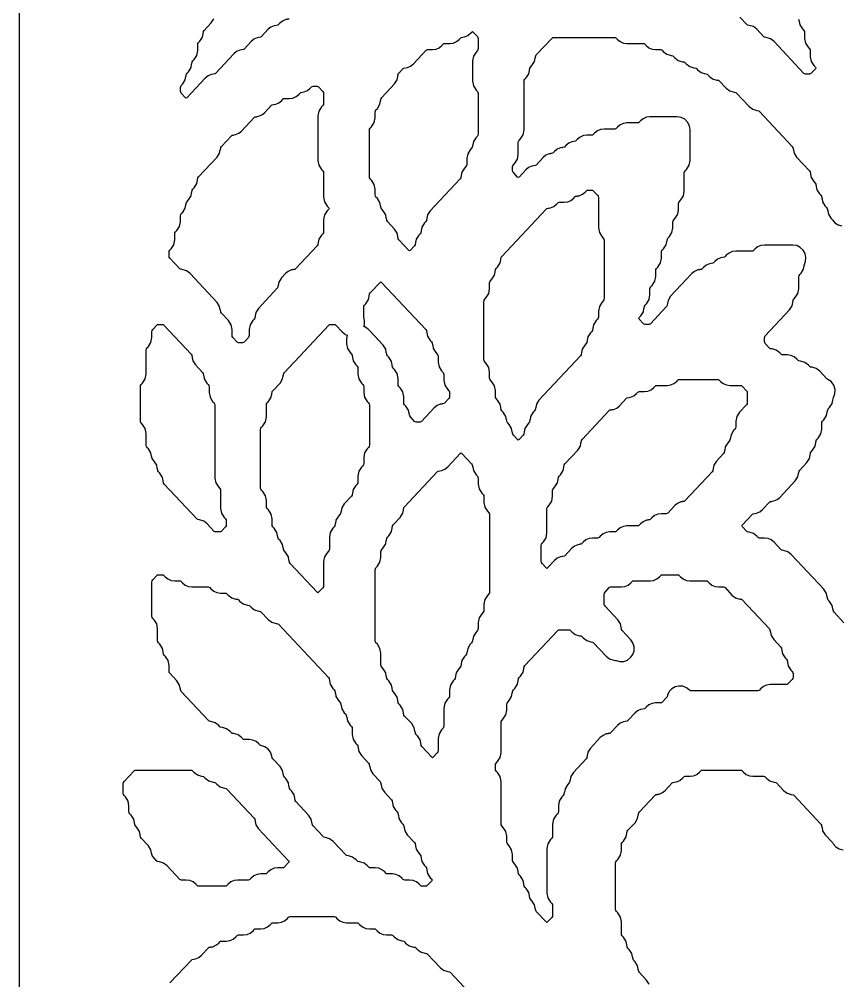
# Model space of a CAD drawing. Header units: millimetres. Extents: x 2 to 65, y 2 to 128.
# Drawn here: x 2 to 33.63, y 65 to 101.98 of the extents above; entities that cross this region are included whole.
import ezdxf

# ---------------------------------------------------------------- set-up
doc = ezdxf.new("R2010")
doc.units = ezdxf.units.MM
doc.layers.add('CUT', color=1, linetype='Continuous')

msp = doc.modelspace()

# ---------------------------------------------------------------- linework, layer by layer
at = {"layer": 'CUT'}
for points in [[(44.134, 2), (52.134, 2), (52.134, 5), (65.2679, 5), (65.2679, 125), (52.134, 125), (52.134, 128), (44.134, 128), (44.134, 125), (23.134, 125), (23.134, 128), (15.134, 128), (15.134, 125), (2, 125), (2, 5), (15.134, 5), (15.134, 2), (23.134, 2), (23.134, 5), (44.134, 5)], [(15.917, 98.9254), (15.9409, 98.9632), (16.4339, 99.4889), (16.5341, 99.647), (16.5585, 99.7747), (16.5603, 99.7743), (16.5775, 99.8646), (16.6015, 99.9024), (16.766, 100.0778), (16.7913, 100.0983), (16.8573, 100.1074), (16.8567, 100.1115), (16.9275, 100.1212), (17.0522, 100.1752), (17.1577, 100.2607), (17.6468, 100.7822), (17.672, 100.8027), (17.7042, 100.8071), (17.8939, 100.8071), (18.0285, 100.8256), (18.1531, 100.8796), (18.2587, 100.9651), (18.3074, 101.017), (18.3326, 101.0375), (18.3648, 101.0419), (18.5545, 101.0419), (18.6891, 101.0604), (18.8137, 101.1144), (18.9192, 101.1999), (18.9679, 101.2518), (18.9932, 101.2723), (19.0592, 101.2814), (19.0586, 101.2855), (19.1295, 101.2952), (19.2541, 101.3492), (19.3596, 101.4347), (19.4036, 101.4816), (19.4317, 101.5031), (19.4597, 101.4816), (19.6195, 101.3112), (19.6435, 101.2734), (19.6518, 101.2295), (19.6518, 100.8543), (19.6435, 100.8104), (19.6195, 100.7727), (19.5669, 100.7166), (19.4667, 100.5585), (19.4317, 100.3746), (19.4317, 99.5961), (19.4667, 99.4122), (19.5669, 99.2541), (19.6195, 99.198), (19.6435, 99.1602), (19.6518, 99.1163), (19.6518, 97.5671), (19.6435, 97.5232), (19.6195, 97.4855), (19.5669, 97.4294), (19.4667, 97.2713), (19.4424, 97.1436), (19.4405, 97.1439), (19.4233, 97.0536), (19.3994, 97.0159), (19.3467, 96.9598), (19.2465, 96.8017), (19.2115, 96.6177), (19.2115, 96.3931), (19.2031, 96.3492), (19.1792, 96.3115), (19.1266, 96.2554), (19.0263, 96.0972), (19.002, 95.9696), (19.0001, 95.9699), (18.9829, 95.8796), (18.959, 95.8419), (17.8054, 94.6118), (17.7052, 94.4536), (17.6808, 94.326), (17.679, 94.3263), (17.6618, 94.236), (17.6378, 94.1983), (17.5852, 94.1422), (17.485, 93.984), (17.4606, 93.8564), (17.4588, 93.8567), (17.4416, 93.7664), (17.4176, 93.7287), (17.365, 93.6726), (17.2648, 93.5144), (17.2405, 93.3868), (17.2386, 93.3871), (17.2214, 93.2968), (17.1974, 93.2591), (17.0376, 93.0886), (17.0096, 93.0671), (16.9815, 93.0886), (16.6015, 93.4939), (16.5775, 93.5316), (16.5603, 93.6219), (16.5585, 93.6216), (16.5341, 93.7492), (16.4339, 93.9074), (16.1611, 94.1983), (16.1372, 94.236), (16.1199, 94.3263), (16.1181, 94.326), (16.0937, 94.4536), (15.9935, 94.6118), (15.9409, 94.6679), (15.917, 94.7056), (15.8998, 94.7959), (15.8979, 94.7956), (15.8735, 94.9232), (15.7733, 95.0814), (15.7207, 95.1375), (15.6968, 95.1752), (15.6884, 95.2191), (15.6884, 95.4437), (15.6534, 95.6276), (15.5531, 95.7858), (15.5005, 95.8419), (15.4766, 95.8796), (15.4682, 95.9235), (15.4682, 97.7075), (15.4766, 97.7514), (15.5005, 97.7892), (15.5531, 97.8453), (15.6534, 98.0034), (15.6884, 98.1873), (15.6884, 98.4119), (15.6968, 98.4558), (15.7207, 98.4936), (15.7733, 98.5497), (15.8735, 98.7078), (15.8979, 98.8355), (15.8998, 98.8351)], [(7.7938, 92.7895), (7.7699, 92.8272), (7.7615, 92.8711), (7.7615, 93.0115), (7.7699, 93.0554), (7.7938, 93.0931), (7.8464, 93.1492), (7.9467, 93.3074), (7.9817, 93.4913), (7.9817, 93.7159), (7.9901, 93.7598), (8.014, 93.7975), (8.0666, 93.8536), (8.1669, 94.0118), (8.2019, 94.1957), (8.2019, 94.4203), (8.2103, 94.4642), (8.2342, 94.5019), (8.2868, 94.558), (8.3871, 94.7162), (8.4114, 94.8439), (8.4133, 94.8435), (8.4305, 94.9338), (8.4544, 94.9716), (8.507, 95.0276), (8.6072, 95.1858), (8.6316, 95.3135), (8.6335, 95.3131), (8.6507, 95.4034), (8.6746, 95.4412), (8.7272, 95.4973), (8.8274, 95.6554), (8.8518, 95.7831), (8.8536, 95.7827), (8.8709, 95.873), (8.8948, 95.9108), (9.608, 96.6713), (9.7082, 96.8294), (9.7325, 96.9571), (9.7344, 96.9567), (9.7516, 97.047), (9.7755, 97.0848), (10.1603, 97.495), (10.1855, 97.5155), (10.2515, 97.5245), (10.251, 97.5287), (10.3218, 97.5384), (10.4465, 97.5924), (10.552, 97.6779), (11.0411, 98.1994), (11.0663, 98.2199), (11.1323, 98.229), (11.1317, 98.2331), (11.2026, 98.2428), (11.3272, 98.2968), (11.4327, 98.3823), (11.7016, 98.669), (11.7269, 98.6895), (11.7929, 98.6986), (11.7923, 98.7027), (11.8632, 98.7124), (11.9878, 98.7664), (12.0933, 98.8519), (12.142, 98.9038), (12.1673, 98.9243), (12.1995, 98.9287), (12.3892, 98.9287), (12.5237, 98.9472), (12.6484, 99.0012), (12.7539, 99.0867), (12.8026, 99.1386), (12.8278, 99.1591), (12.8938, 99.1682), (12.8933, 99.1723), (12.9641, 99.182), (13.0887, 99.236), (13.1943, 99.3215), (13.243, 99.3734), (13.2682, 99.3939), (13.3004, 99.3983), (13.4524, 99.3983), (13.4846, 99.3939), (13.5098, 99.3734), (13.6744, 99.198), (13.6983, 99.1602), (13.7067, 99.1163), (13.7067, 98.7411), (13.6983, 98.6972), (13.6744, 98.6595), (13.6218, 98.6034), (13.5215, 98.4453), (13.4865, 98.2614), (13.4865, 96.5437), (13.5215, 96.3598), (13.6218, 96.2017), (13.6744, 96.1456), (13.6983, 96.1078), (13.7067, 96.0639), (13.7067, 95.1349), (13.7417, 94.951), (13.842, 94.7928), (13.9011, 94.7298), (13.92, 94.7023), (13.9011, 94.6748), (13.842, 94.6118), (13.7417, 94.4536), (13.7067, 94.2697), (13.7067, 93.8103), (13.6983, 93.7664), (13.6744, 93.7287), (13.6218, 93.6726), (13.5215, 93.5144), (13.4972, 93.3868), (13.4953, 93.3871), (13.4781, 93.2968), (13.4542, 93.2591), (12.6291, 92.3792), (12.6038, 92.3587), (12.5378, 92.3497), (12.5384, 92.3456), (12.4675, 92.3358), (12.3429, 92.2819), (12.2374, 92.1963), (12.0804, 92.029), (11.9802, 91.8708), (11.9559, 91.7431), (11.954, 91.7435), (11.9368, 91.6532), (11.9129, 91.6155), (11.1997, 90.8549), (11.0994, 90.6968), (11.0751, 90.5691), (11.0732, 90.5695), (11.056, 90.4792), (11.0321, 90.4414), (10.9795, 90.3853), (10.8793, 90.2272), (10.8442, 90.0433), (10.8442, 89.8187), (10.8358, 89.7748), (10.8119, 89.737), (10.6473, 89.5616), (10.6221, 89.5411), (10.5899, 89.5367), (10.4379, 89.5367), (10.4057, 89.5411), (10.3805, 89.5616), (10.2159, 89.737), (10.192, 89.7748), (10.1836, 89.8187), (10.1836, 90.0433), (10.1486, 90.2272), (10.0483, 90.3853), (9.7755, 90.6762), (9.7516, 90.714), (9.7344, 90.8043), (9.7325, 90.8039), (9.7082, 90.9316), (9.608, 91.0898), (8.5702, 92.1963), (8.4342, 92.2989), (8.2717, 92.3499), (8.2035, 92.359), (8.1786, 92.3792)], [(20.3208, 92.351), (20.3447, 92.3887), (20.3973, 92.4448), (20.4976, 92.603), (20.5219, 92.7306), (20.5238, 92.7303), (20.541, 92.8206), (20.5649, 92.8583), (22.2708, 94.6774), (22.296, 94.6979), (22.3621, 94.7069), (22.3615, 94.711), (22.4323, 94.7208), (22.557, 94.7747), (22.6625, 94.8603), (22.7112, 94.9122), (22.7364, 94.9327), (22.7686, 94.9371), (22.9583, 94.9371), (23.0929, 94.9556), (23.2175, 95.0095), (23.323, 95.0951), (23.3718, 95.147), (23.397, 95.1675), (23.463, 95.1765), (23.4624, 95.1806), (23.5333, 95.1904), (23.6579, 95.2443), (23.7634, 95.3299), (23.8121, 95.3818), (23.8374, 95.4023), (23.8696, 95.4067), (24.0215, 95.4067), (24.0538, 95.4023), (24.079, 95.3818), (24.2436, 95.2064), (24.2675, 95.1686), (24.2759, 95.1247), (24.2759, 93.9609), (24.3109, 93.777), (24.4111, 93.6188), (24.4637, 93.5627), (24.4877, 93.525), (24.496, 93.4811), (24.496, 91.2275), (24.4877, 91.1836), (24.4637, 91.1458), (24.4111, 91.0898), (24.3109, 90.9316), (24.2759, 90.7477), (24.2759, 90.5231), (24.2675, 90.4792), (24.2436, 90.4414), (24.1909, 90.3853), (24.0907, 90.2272), (24.0664, 90.0995), (24.0645, 90.0999), (24.0473, 90.0096), (24.0234, 89.9718), (23.9708, 89.9157), (23.8705, 89.7576), (23.8462, 89.6299), (23.8443, 89.6303), (23.8271, 89.54), (23.8032, 89.5022), (23.7506, 89.4461), (23.6503, 89.288), (23.626, 89.1603), (23.6241, 89.1607), (23.6069, 89.0704), (23.583, 89.0326), (21.989, 87.3329), (21.8888, 87.1748), (21.8645, 87.0471), (21.8626, 87.0475), (21.8454, 86.9572), (21.8215, 86.9194), (21.7688, 86.8633), (21.6686, 86.7052), (21.6443, 86.5775), (21.6424, 86.5779), (21.6252, 86.4876), (21.6013, 86.4498), (21.5487, 86.3937), (21.4484, 86.2356), (21.4241, 86.1079), (21.4222, 86.1083), (21.405, 86.018), (21.3811, 85.9802), (21.2212, 85.8098), (21.1932, 85.7883), (21.1652, 85.8098), (21.0053, 85.9802), (20.9814, 86.018), (20.9641, 86.1083), (20.9623, 86.1079), (20.9379, 86.2356), (20.8377, 86.3937), (20.7851, 86.4498), (20.7612, 86.4876), (20.744, 86.5779), (20.7421, 86.5775), (20.7178, 86.7052), (20.6175, 86.8633), (20.5649, 86.9194), (20.541, 86.9572), (20.5238, 87.0475), (20.5219, 87.0471), (20.4976, 87.1748), (20.3973, 87.3329), (20.3447, 87.389), (20.3208, 87.4268), (20.3124, 87.4707), (20.3124, 87.6953), (20.2774, 87.8792), (20.1771, 88.0373), (20.1245, 88.0934), (20.1006, 88.1312), (20.0922, 88.1751), (20.0922, 88.3997), (20.0572, 88.5836), (19.9569, 88.7417), (19.9043, 88.7978), (19.8804, 88.8356), (19.872, 88.8795), (19.872, 91.1331), (19.8804, 91.177), (19.9043, 91.2147), (19.9569, 91.2708), (20.0572, 91.429), (20.0922, 91.6129), (20.0922, 91.8375), (20.1006, 91.8814), (20.1245, 91.9191), (20.1771, 91.9752), (20.2774, 92.1334), (20.3017, 92.261), (20.3036, 92.2607)], [(15.2738, 90.3879), (15.248, 90.5231), (15.248, 90.8983), (15.2564, 90.9422), (15.2803, 90.9799), (15.3329, 91.036), (15.4332, 91.1942), (15.4575, 91.3218), (15.4594, 91.3215), (15.4766, 91.4118), (15.5005, 91.4495), (15.8806, 91.8548), (15.9086, 91.8763), (15.9366, 91.8548), (17.6378, 90.0407), (17.6618, 90.003), (17.679, 89.9127), (17.6808, 89.913), (17.7052, 89.7854), (17.8054, 89.6272), (17.858, 89.5711), (17.8819, 89.5334), (17.8992, 89.4431), (17.901, 89.4434), (17.9254, 89.3157), (18.0256, 89.1576), (18.0782, 89.1015), (18.1021, 89.0638), (18.1105, 89.0199), (18.1105, 88.7953), (18.1456, 88.6113), (18.2458, 88.4532), (18.2984, 88.3971), (18.3223, 88.3594), (18.3307, 88.3155), (18.3307, 88.0908), (18.3657, 87.9069), (18.466, 87.7488), (18.5186, 87.6927), (18.5425, 87.655), (18.5509, 87.6111), (18.5509, 87.4707), (18.5425, 87.4268), (18.5186, 87.389), (18.354, 87.2136), (18.3288, 87.1931), (18.2628, 87.184), (18.2633, 87.1799), (18.1925, 87.1702), (18.0679, 87.1162), (17.9624, 87.0307), (17.4733, 86.5092), (17.448, 86.4887), (17.4158, 86.4843), (17.2639, 86.4843), (17.2317, 86.4887), (17.2064, 86.5092), (17.0419, 86.6846), (17.0179, 86.7224), (17.0007, 86.8127), (16.9988, 86.8123), (16.9745, 86.94), (16.8743, 87.0981), (16.8217, 87.1542), (16.7977, 87.192), (16.7894, 87.2359), (16.7894, 87.4605), (16.7543, 87.6444), (16.6541, 87.8025), (16.6015, 87.8586), (16.5775, 87.8964), (16.5692, 87.9403), (16.5692, 88.1649), (16.5341, 88.3488), (16.4339, 88.5069), (16.3813, 88.563), (16.3573, 88.6008), (16.3401, 88.6911), (16.3383, 88.6907), (16.3139, 88.8184), (16.2137, 88.9765), (16.1611, 89.0326), (16.1372, 89.0704), (16.1199, 89.1607), (16.1181, 89.1603), (16.0937, 89.288), (15.9935, 89.4461), (15.4682, 90.0063), (15.4671, 90.0053), (15.4033, 90.0772), (15.2644, 90.1572), (15.2572, 90.1587), (15.2782, 90.2276)], [(6.8808, 88.3256), (6.8808, 89.2547), (6.8891, 89.2986), (6.9131, 89.3363), (6.9657, 89.3924), (7.0659, 89.5506), (7.101, 89.7345), (7.101, 89.9591), (7.1093, 90.003), (7.1333, 90.0407), (7.2978, 90.2162), (7.3231, 90.2367), (7.3553, 90.2411), (7.5072, 90.2411), (7.5394, 90.2367), (7.5647, 90.2162), (8.61, 89.1015), (8.6339, 89.0638), (8.6511, 88.9735), (8.653, 88.9738), (8.6773, 88.8461), (8.7776, 88.688), (9.0504, 88.3971), (9.0743, 88.3594), (9.0915, 88.2691), (9.0934, 88.2694), (9.1177, 88.1417), (9.218, 87.9836), (9.2706, 87.9275), (9.2945, 87.8898), (9.3029, 87.8459), (9.3029, 87.6212), (9.3379, 87.4373), (9.4381, 87.2792), (9.4908, 87.2231), (9.5147, 87.1854), (9.5231, 87.1415), (9.5231, 84.334), (9.5581, 84.1501), (9.6583, 83.992), (9.7109, 83.9359), (9.7349, 83.8982), (9.7432, 83.8542), (9.7432, 83.16), (9.7783, 82.9761), (9.8785, 82.818), (9.9311, 82.7619), (9.9551, 82.7242), (9.9634, 82.6802), (9.9634, 82.5399), (9.9551, 82.496), (9.9311, 82.4582), (9.7666, 82.2827), (9.7413, 82.2623), (9.7091, 82.2579), (9.5572, 82.2579), (9.525, 82.2623), (9.4997, 82.2827), (9.2308, 82.5695), (9.0948, 82.6721), (8.9323, 82.7231), (8.864, 82.7322), (8.8391, 82.7523), (7.5736, 84.1018), (7.5497, 84.1396), (7.5325, 84.2299), (7.5306, 84.2295), (7.5063, 84.3572), (7.4061, 84.5153), (7.3534, 84.5714), (7.3295, 84.6092), (7.3123, 84.6995), (7.3104, 84.6991), (7.2861, 84.8268), (7.1859, 84.9849), (7.1333, 85.041), (7.1093, 85.0788), (7.0921, 85.1691), (7.0902, 85.1687), (7.0659, 85.2964), (6.9657, 85.4545), (6.9131, 85.5106), (6.8891, 85.5484), (6.8808, 85.5923), (6.8808, 86.0517), (6.8457, 86.2356), (6.7455, 86.3937), (6.6929, 86.4498), (6.6689, 86.4876), (6.6606, 86.5315), (6.6606, 87.8459), (6.6689, 87.8898), (6.6929, 87.9275), (6.7455, 87.9836), (6.8457, 88.1417)], [(11.7333, 87.655), (11.7573, 87.6927), (12.0301, 87.9836), (12.1303, 88.1417), (12.1546, 88.2694), (12.1565, 88.2691), (12.1737, 88.3594), (12.1977, 88.3971), (13.9035, 90.2162), (13.9288, 90.2367), (13.961, 90.2411), (14.113, 90.2411), (14.1452, 90.2367), (14.1704, 90.2162), (14.4179, 89.9523), (14.5449, 89.8544), (14.6105, 89.8316), (14.5875, 89.6896), (14.5875, 89.4997), (14.6225, 89.3157), (14.7227, 89.1576), (14.7753, 89.1015), (14.7993, 89.0638), (14.8165, 88.9735), (14.8184, 88.9738), (14.8427, 88.8461), (14.9429, 88.688), (14.9955, 88.6319), (15.0195, 88.5942), (15.0278, 88.5503), (15.0278, 88.3256), (15.0629, 88.1417), (15.1631, 87.9836), (15.2157, 87.9275), (15.2397, 87.8898), (15.248, 87.8459), (15.248, 87.6212), (15.2831, 87.4373), (15.3833, 87.2792), (15.4359, 87.2231), (15.4598, 87.1854), (15.4682, 87.1415), (15.4682, 85.5923), (15.4598, 85.5484), (15.4359, 85.5106), (15.3833, 85.4545), (15.2831, 85.2964), (15.248, 85.1125), (15.248, 84.8879), (15.2397, 84.844), (15.2157, 84.8062), (15.1631, 84.7501), (15.0629, 84.592), (15.0278, 84.4081), (15.0278, 84.1835), (15.0195, 84.1396), (14.9955, 84.1018), (14.9429, 84.0457), (14.8427, 83.8876), (14.8184, 83.7599), (14.8165, 83.7603), (14.7993, 83.67), (14.7753, 83.6322), (14.5025, 83.3413), (14.4023, 83.1832), (14.378, 83.0555), (14.3761, 83.0559), (14.3589, 82.9656), (14.335, 82.9278), (14.2824, 82.8717), (14.1821, 82.7136), (14.1578, 82.5859), (14.1559, 82.5863), (14.1387, 82.496), (14.1148, 82.4582), (14.0622, 82.4021), (13.9619, 82.244), (13.9269, 82.0601), (13.9269, 81.6007), (13.9185, 81.5568), (13.8946, 81.519), (13.842, 81.4629), (13.7417, 81.3048), (13.7067, 81.1209), (13.7067, 80.1919), (13.6983, 80.148), (13.6744, 80.1102), (13.5145, 79.9397), (13.4865, 79.9183), (13.4585, 79.9397), (12.4178, 81.0494), (12.3939, 81.0872), (12.3767, 81.1775), (12.3748, 81.1771), (12.3505, 81.3048), (12.2503, 81.4629), (12.1977, 81.519), (12.1737, 81.5568), (12.1565, 81.6471), (12.1546, 81.6467), (12.1303, 81.7744), (12.0301, 81.9325), (11.9775, 81.9886), (11.9535, 82.0264), (11.9363, 82.1167), (11.9344, 82.1163), (11.9101, 82.244), (11.8099, 82.4021), (11.7573, 82.4582), (11.7333, 82.496), (11.725, 82.5399), (11.725, 82.7645), (11.6899, 82.9484), (11.5897, 83.1065), (11.5371, 83.1626), (11.5131, 83.2004), (11.5048, 83.2443), (11.5048, 83.4689), (11.4697, 83.6528), (11.3695, 83.8109), (11.3169, 83.867), (11.293, 83.9048), (11.2846, 83.9487), (11.2846, 86.2023), (11.293, 86.2462), (11.3169, 86.2839), (11.3695, 86.34), (11.4697, 86.4981), (11.5048, 86.682), (11.5048, 87.1415), (11.5131, 87.1854), (11.5371, 87.2231), (11.5897, 87.2792), (11.6899, 87.4373), (11.7143, 87.565), (11.7161, 87.5647)], [(22.1062, 81.0494), (22.0823, 81.0872), (22.0739, 81.1311), (22.0739, 81.741), (22.0823, 81.7849), (22.1062, 81.8227), (22.1589, 81.8788), (22.2591, 82.0369), (22.2941, 82.2208), (22.2941, 83.1498), (22.3025, 83.1938), (22.3264, 83.2315), (22.379, 83.2876), (22.4793, 83.4457), (22.5143, 83.6296), (22.5143, 83.8542), (22.5227, 83.8982), (22.5466, 83.9359), (22.5992, 83.992), (22.6995, 84.1501), (22.7238, 84.2778), (22.7257, 84.2775), (22.7429, 84.3678), (22.7668, 84.4055), (22.8194, 84.4616), (22.9197, 84.6197), (22.944, 84.7474), (22.9459, 84.7471), (22.9631, 84.8374), (22.987, 84.8751), (23.48, 85.4008), (23.5802, 85.5589), (23.6046, 85.6866), (23.6064, 85.6863), (23.6237, 85.7766), (23.6476, 85.8143), (24.6929, 86.929), (24.7182, 86.9495), (24.7842, 86.9585), (24.7836, 86.9626), (24.8544, 86.9723), (24.9791, 87.0263), (25.0846, 87.1119), (25.3535, 87.3986), (25.3787, 87.4191), (25.4447, 87.4281), (25.4442, 87.4322), (25.515, 87.4419), (25.6396, 87.4959), (25.7451, 87.5815), (25.7939, 87.6334), (25.8191, 87.6539), (25.8513, 87.6583), (26.041, 87.6583), (26.1756, 87.6767), (26.3002, 87.7307), (26.4057, 87.8163), (26.4544, 87.8682), (26.4797, 87.8887), (26.5119, 87.8931), (26.9218, 87.8931), (27.0563, 87.9115), (27.181, 87.9655), (27.2865, 88.0511), (27.3352, 88.103), (27.3604, 88.1235), (27.3926, 88.1279), (28.8658, 88.1279), (28.898, 88.1235), (28.9232, 88.103), (28.9719, 88.0511), (29.0774, 87.9655), (29.2021, 87.9115), (29.3366, 87.8931), (29.7465, 87.8931), (29.7787, 87.8887), (29.804, 87.8682), (29.9685, 87.6927), (29.9925, 87.655), (30.0008, 87.6111), (30.0008, 87.2359), (29.9925, 87.192), (29.9685, 87.1542), (29.6957, 86.8633), (29.5955, 86.7052), (29.5604, 86.5213), (29.5604, 86.2967), (29.5521, 86.2528), (29.5281, 86.215), (29.4755, 86.1589), (29.3753, 86.0008), (29.351, 85.8731), (29.3491, 85.8735), (29.3319, 85.7832), (29.3079, 85.7454), (29.2553, 85.6893), (29.1551, 85.5312), (29.1308, 85.4035), (29.1289, 85.4039), (29.1117, 85.3136), (29.0878, 85.2758), (28.815, 84.9849), (28.7147, 84.8268), (28.6904, 84.6991), (28.6885, 84.6995), (28.6713, 84.6092), (28.6474, 84.5714), (27.6021, 83.4568), (27.5768, 83.4363), (27.5108, 83.4272), (27.5114, 83.4231), (27.4405, 83.4134), (27.3159, 83.3594), (27.2104, 83.2739), (26.9415, 82.9871), (26.9162, 82.9667), (26.884, 82.9623), (26.6943, 82.9623), (26.5598, 82.9438), (26.4351, 82.8898), (26.3296, 82.8043), (26.2809, 82.7523), (26.2557, 82.7319), (26.1897, 82.7228), (26.1902, 82.7187), (26.1194, 82.709), (25.9947, 82.655), (25.8892, 82.5695), (25.8405, 82.5175), (25.8153, 82.4971), (25.7831, 82.4927), (25.3732, 82.4927), (25.2386, 82.4742), (25.114, 82.4202), (25.0085, 82.3347), (24.9598, 82.2827), (24.9345, 82.2623), (24.9023, 82.2579), (24.7126, 82.2579), (24.578, 82.2394), (24.4534, 82.1854), (24.3479, 82.0999), (24.2992, 82.0479), (24.2739, 82.0275), (24.2417, 82.0231), (24.052, 82.0231), (23.9175, 82.0046), (23.7928, 81.9506), (23.6873, 81.8651), (23.6386, 81.8131), (23.6134, 81.7927), (23.5474, 81.7836), (23.5479, 81.7795), (23.4771, 81.7698), (23.3525, 81.7158), (23.2469, 81.6303), (22.978, 81.3435), (22.9528, 81.3231), (22.8868, 81.314), (22.8874, 81.3099), (22.8165, 81.3002), (22.6919, 81.2462), (22.5864, 81.1607), (22.3222, 80.8789), (22.2941, 80.8575), (22.2661, 80.8789)], [(16.1372, 82.0198), (16.1611, 82.0575), (16.2137, 82.1136), (16.3139, 82.2717), (16.3383, 82.3994), (16.3401, 82.3991), (16.3573, 82.4894), (16.3813, 82.5271), (16.6541, 82.818), (16.7543, 82.9761), (16.7786, 83.1038), (16.7805, 83.1035), (16.7977, 83.1938), (16.8217, 83.2315), (18.0872, 84.581), (18.1124, 84.6015), (18.1784, 84.6105), (18.1779, 84.6146), (18.2487, 84.6243), (18.3733, 84.6783), (18.4788, 84.7638), (18.9632, 85.2804), (18.9913, 85.3019), (19.0193, 85.2804), (19.3994, 84.8751), (19.4233, 84.8374), (19.4405, 84.7471), (19.4424, 84.7474), (19.4667, 84.6197), (19.5669, 84.4616), (19.6195, 84.4055), (19.6435, 84.3678), (19.6518, 84.3238), (19.6518, 84.0992), (19.6869, 83.9153), (19.7871, 83.7572), (19.8397, 83.7011), (19.8637, 83.6634), (19.872, 83.6194), (19.872, 83.3948), (19.9071, 83.2109), (20.0073, 83.0528), (20.0599, 82.9967), (20.0839, 82.959), (20.0922, 82.915), (20.0922, 79.9571), (20.0839, 79.9132), (20.0599, 79.8754), (20.0073, 79.8193), (19.9071, 79.6612), (19.872, 79.4773), (19.872, 79.2527), (19.8637, 79.2088), (19.8397, 79.171), (19.7871, 79.1149), (19.6869, 78.9568), (19.6518, 78.7729), (19.6518, 78.5483), (19.6435, 78.5044), (19.6195, 78.4666), (19.5669, 78.4105), (19.4667, 78.2524), (19.4424, 78.1247), (19.4405, 78.1251), (19.4233, 78.0348), (19.3994, 77.997), (19.3467, 77.9409), (19.2465, 77.7828), (19.2222, 77.6551), (19.2203, 77.6555), (19.2031, 77.5652), (19.1792, 77.5274), (19.1266, 77.4713), (19.0263, 77.3132), (19.002, 77.1855), (19.0001, 77.1858), (18.9829, 77.0956), (18.959, 77.0578), (18.9064, 77.0017), (18.8061, 76.8436), (18.7818, 76.7159), (18.7799, 76.7162), (18.7627, 76.626), (18.7388, 76.5882), (18.6862, 76.5321), (18.5859, 76.374), (18.5509, 76.1901), (18.5509, 75.9655), (18.5425, 75.9215), (18.5186, 75.8838), (18.466, 75.8277), (18.3657, 75.6696), (18.3307, 75.4857), (18.3307, 74.7915), (18.3223, 74.7475), (18.2984, 74.7098), (18.2458, 74.6537), (18.1456, 74.4956), (18.1105, 74.3117), (18.1105, 73.8523), (18.1021, 73.8083), (18.0782, 73.7706), (17.9183, 73.6001), (17.8903, 73.5786), (17.8623, 73.6001), (17.4822, 74.0054), (17.4583, 74.0431), (17.4411, 74.1334), (17.4392, 74.1331), (17.4149, 74.2608), (17.3147, 74.4189), (17.262, 74.475), (17.2381, 74.5127), (17.2209, 74.603), (17.219, 74.6027), (17.1947, 74.7304), (17.0945, 74.8885), (16.8217, 75.1794), (16.7977, 75.2171), (16.7805, 75.3074), (16.7786, 75.3071), (16.7543, 75.4348), (16.6541, 75.5929), (16.6015, 75.649), (16.5775, 75.6867), (16.5603, 75.777), (16.5585, 75.7767), (16.5341, 75.9044), (16.4339, 76.0625), (16.3813, 76.1186), (16.3573, 76.1563), (16.3401, 76.2466), (16.3383, 76.2463), (16.3139, 76.374), (16.2137, 76.5321), (16.1611, 76.5882), (16.1372, 76.626), (16.1199, 76.7162), (16.1181, 76.7159), (16.0937, 76.8436), (15.9935, 77.0017), (15.9409, 77.0578), (15.917, 77.0956), (15.9086, 77.1395), (15.9086, 77.5989), (15.8735, 77.7828), (15.7733, 77.9409), (15.7207, 77.997), (15.6968, 78.0348), (15.6884, 78.0787), (15.6884, 80.8018), (15.6968, 80.8457), (15.7207, 80.8835), (15.7733, 80.9396), (15.8735, 81.0977), (15.9086, 81.2816), (15.9086, 81.5062), (15.917, 81.5501), (15.9409, 81.5879), (15.9935, 81.644), (16.0937, 81.8021), (16.1181, 81.9298), (16.1199, 81.9295)], [(7.5072, 80.6143), (7.5394, 80.6098), (7.5647, 80.5894), (7.6134, 80.5374), (7.7189, 80.4519), (7.8435, 80.3979), (7.9781, 80.3795), (8.1678, 80.3795), (8.2, 80.375), (8.2252, 80.3546), (8.274, 80.3026), (8.3795, 80.2171), (8.5041, 80.1631), (8.6387, 80.1447), (9.2688, 80.1447), (9.301, 80.1402), (9.3262, 80.1198), (9.3749, 80.0678), (9.4804, 79.9823), (9.6051, 79.9283), (9.7396, 79.9099), (9.9293, 79.9099), (9.9615, 79.9054), (9.9868, 79.885), (10.0355, 79.833), (10.1715, 79.7304), (10.334, 79.6794), (10.4023, 79.6703), (10.4272, 79.6502), (10.4759, 79.5982), (10.6119, 79.4956), (10.7744, 79.4446), (10.8427, 79.4355), (10.8675, 79.4154), (10.9162, 79.3634), (11.0522, 79.2608), (11.2148, 79.2098), (11.283, 79.2007), (11.3079, 79.1806), (11.5768, 78.8938), (11.7128, 78.7912), (11.8754, 78.7402), (11.9436, 78.7311), (11.9685, 78.711), (13.8946, 76.6571), (13.9185, 76.6193), (13.9357, 76.529), (13.9376, 76.5294), (13.9619, 76.4017), (14.0622, 76.2436), (14.1148, 76.1875), (14.1387, 76.1497), (14.1559, 76.0594), (14.1578, 76.0598), (14.1821, 75.9321), (14.2824, 75.774), (14.335, 75.7179), (14.3589, 75.6801), (14.3761, 75.5898), (14.378, 75.5902), (14.4023, 75.4625), (14.5025, 75.3044), (14.5551, 75.2483), (14.5791, 75.2105), (14.5963, 75.1202), (14.5982, 75.1206), (14.6225, 74.9929), (14.7227, 74.8348), (14.7753, 74.7787), (14.7993, 74.7409), (14.8076, 74.697), (14.8076, 74.4724), (14.8427, 74.2885), (14.9429, 74.1304), (14.9955, 74.0743), (15.0195, 74.0365), (15.0367, 73.9462), (15.0385, 73.9466), (15.0629, 73.8189), (15.1631, 73.6608), (15.4359, 73.3699), (15.4598, 73.3321), (15.4771, 73.2418), (15.4789, 73.2422), (15.5033, 73.1145), (15.6035, 72.9564), (15.8763, 72.6655), (15.9002, 72.6277), (15.9174, 72.5374), (15.9193, 72.5378), (15.9436, 72.4101), (16.0439, 72.252), (16.3167, 71.9611), (16.3406, 71.9233), (16.3578, 71.833), (16.3597, 71.8334), (16.384, 71.7057), (16.4843, 71.5476), (16.5369, 71.4915), (16.5608, 71.4537), (16.578, 71.3634), (16.5799, 71.3638), (16.6042, 71.2361), (16.7045, 71.078), (16.7571, 71.0219), (16.781, 70.9841), (16.7982, 70.8938), (16.8001, 70.8942), (16.8244, 70.7665), (16.9246, 70.6084), (17.1974, 70.3175), (17.2214, 70.2797), (17.2386, 70.1894), (17.2405, 70.1898), (17.2648, 70.0621), (17.365, 69.904), (17.4176, 69.8479), (17.4416, 69.8101), (17.4588, 69.7198), (17.4606, 69.7202), (17.485, 69.5925), (17.5852, 69.4344), (17.6378, 69.3783), (17.6618, 69.3405), (17.679, 69.2502), (17.6808, 69.2506), (17.7052, 69.1229), (17.8054, 68.9648), (17.8645, 68.9017), (17.8834, 68.8742), (17.8645, 68.8467), (17.6935, 68.6643), (17.6682, 68.6438), (17.636, 68.6394), (17.484, 68.6394), (17.4518, 68.6438), (17.4266, 68.6643), (17.3779, 68.7162), (17.2724, 68.8018), (17.1477, 68.8558), (17.0132, 68.8742), (16.8235, 68.8742), (16.7913, 68.8786), (16.766, 68.8991), (16.7173, 68.951), (16.6118, 69.0366), (16.4872, 69.0906), (16.3526, 69.109), (16.1629, 69.109), (16.1307, 69.1134), (16.1055, 69.1339), (16.0567, 69.1858), (15.9512, 69.2714), (15.8266, 69.3254), (15.692, 69.3438), (15.5023, 69.3438), (15.4701, 69.3482), (15.4449, 69.3687), (15.3962, 69.4206), (15.2602, 69.5232), (15.0976, 69.5742), (15.0294, 69.5833), (15.0045, 69.6035), (14.9558, 69.6554), (14.8198, 69.758), (14.6572, 69.809), (14.589, 69.8181), (14.5641, 69.8383), (14.075, 70.3598), (13.939, 70.4624), (13.7765, 70.5134), (13.7082, 70.5225), (13.6833, 70.5427), (13.2986, 70.953), (13.2747, 70.9907), (13.2575, 71.081), (13.2556, 71.0807), (13.2313, 71.2084), (13.131, 71.3665), (12.638, 71.8922), (12.6141, 71.9299), (12.5969, 72.0202), (12.595, 72.0199), (12.5707, 72.1476), (12.4704, 72.3057), (12.4178, 72.3618), (12.3939, 72.3995), (12.3767, 72.4898), (12.3748, 72.4895), (12.3505, 72.6172), (12.2503, 72.7753), (12.1977, 72.8314), (12.1737, 72.8691), (12.1565, 72.9594), (12.1546, 72.9591), (12.1303, 73.0868), (12.0301, 73.2449), (11.7573, 73.5358), (11.7333, 73.5735), (11.7205, 73.641), (11.6681, 73.7871), (11.5735, 73.91), (11.4458, 73.9981), (11.2972, 74.0428), (11.2865, 74.0442), (11.2612, 74.0647), (11.2125, 74.1167), (11.107, 74.2022), (10.9824, 74.2562), (10.8478, 74.2746), (10.6581, 74.2746), (10.6259, 74.279), (10.6007, 74.2995), (10.552, 74.3515), (10.416, 74.4541), (10.2534, 74.505), (10.1852, 74.5141), (10.1603, 74.5343), (10.1116, 74.5863), (9.9756, 74.6889), (9.813, 74.7398), (9.7448, 74.7489), (9.7199, 74.7691), (9.6712, 74.8211), (9.5352, 74.9237), (9.3727, 74.9746), (9.3044, 74.9837), (9.2795, 75.0039), (8.2342, 76.1186), (8.2103, 76.1563), (8.1931, 76.2466), (8.1912, 76.2463), (8.1669, 76.374), (8.0666, 76.5321), (7.7938, 76.823), (7.7699, 76.8608), (7.7615, 76.9047), (7.7615, 77.1293), (7.7265, 77.3132), (7.6262, 77.4713), (7.5736, 77.5274), (7.5497, 77.5652), (7.5325, 77.6555), (7.5306, 77.6551), (7.5063, 77.7828), (7.4061, 77.9409), (7.3534, 77.997), (7.3295, 78.0348), (7.3211, 78.0787), (7.3211, 78.5381), (7.2861, 78.722), (7.1859, 78.8801), (7.1333, 78.9362), (7.1093, 78.974), (7.101, 79.0179), (7.101, 80.3322), (7.1093, 80.3761), (7.1333, 80.4139), (7.2978, 80.5894), (7.3231, 80.6098), (7.3553, 80.6143)], [(20.9814, 76.1497), (21.0053, 76.1875), (21.0579, 76.2436), (21.1581, 76.4017), (21.1825, 76.5294), (21.1843, 76.529), (21.2015, 76.6193), (21.2255, 76.6571), (21.2781, 76.7132), (21.3783, 76.8713), (21.4027, 76.999), (21.4045, 76.9986), (21.4217, 77.0889), (21.4457, 77.1267), (22.7112, 78.4762), (22.7364, 78.4966), (22.7686, 78.501), (23.1408, 78.501), (23.173, 78.4966), (23.1982, 78.4762), (23.2469, 78.4242), (23.3829, 78.3216), (23.5455, 78.2706), (23.6137, 78.2615), (23.6386, 78.2414), (23.6873, 78.1894), (23.8233, 78.0868), (23.9859, 78.0358), (24.0541, 78.0267), (24.079, 78.0066), (24.5681, 77.485), (24.7041, 77.3824), (24.8666, 77.3314), (24.936, 77.3222), (24.9557, 77.3137), (25.102, 77.2752), (25.253, 77.2823), (25.3951, 77.3342), (25.5151, 77.4262), (25.6021, 77.5499), (25.6482, 77.694), (25.6491, 77.8452), (25.6047, 77.9898), (25.5191, 78.1145), (25.1889, 78.4666), (25.165, 78.5044), (25.1478, 78.5947), (25.1459, 78.5943), (25.1216, 78.722), (25.0213, 78.8801), (24.5283, 79.4058), (24.5044, 79.4436), (24.496, 79.4875), (24.496, 79.8626), (24.5044, 79.9065), (24.5283, 79.9443), (24.6929, 80.1198), (24.7182, 80.1402), (24.7504, 80.1447), (25.1602, 80.1447), (25.2948, 80.1631), (25.4194, 80.2171), (25.525, 80.3026), (25.5737, 80.3546), (25.5989, 80.375), (25.6311, 80.3795), (26.2612, 80.3795), (26.3958, 80.3979), (26.5204, 80.4519), (26.6259, 80.5374), (26.6746, 80.5894), (26.6999, 80.6098), (26.7321, 80.6143), (27.3244, 80.6143), (27.3566, 80.6098), (27.3819, 80.5894), (27.4306, 80.5374), (27.5361, 80.4519), (27.6607, 80.3979), (27.7953, 80.3795), (28.4254, 80.3795), (28.4576, 80.375), (28.4828, 80.3546), (28.5315, 80.3026), (28.637, 80.2171), (28.7617, 80.1631), (28.8962, 80.1447), (29.0859, 80.1447), (29.1181, 80.1402), (29.1434, 80.1198), (29.4123, 79.833), (29.5483, 79.7304), (29.7108, 79.6794), (29.7791, 79.6703), (29.804, 79.6502), (30.8493, 78.5355), (30.8732, 78.4977), (30.8904, 78.4074), (30.8923, 78.4078), (30.9166, 78.2801), (31.0169, 78.122), (31.2897, 77.8311), (31.3136, 77.7933), (31.3308, 77.703), (31.3327, 77.7034), (31.357, 77.5757), (31.4573, 77.4176), (31.5099, 77.3615), (31.5338, 77.3237), (31.551, 77.2334), (31.5529, 77.2338), (31.5772, 77.1061), (31.6774, 76.948), (31.73, 76.8919), (31.754, 76.8541), (31.7624, 76.8102), (31.7624, 76.6699), (31.754, 76.626), (31.73, 76.5882), (31.5655, 76.4127), (31.5402, 76.3923), (31.508, 76.3878), (30.878, 76.3878), (30.7434, 76.3694), (30.6188, 76.3154), (30.5132, 76.2299), (30.4645, 76.1779), (30.4393, 76.1575), (30.4071, 76.153), (27.833, 76.153), (27.8008, 76.1575), (27.7756, 76.1779), (27.7751, 76.1784), (27.6585, 76.2705), (27.5201, 76.3242), (27.372, 76.3349), (27.2272, 76.3017), (27.0986, 76.2273), (26.9976, 76.1185), (26.9329, 75.9848), (26.913, 75.9207), (26.8923, 75.8907), (26.7213, 75.7083), (26.696, 75.6879), (26.6638, 75.6834), (26.4741, 75.6834), (26.3396, 75.665), (26.2149, 75.611), (26.1094, 75.5255), (26.0607, 75.4735), (26.0355, 75.4531), (25.9695, 75.444), (25.97, 75.4399), (25.8992, 75.4302), (25.7746, 75.3762), (25.669, 75.2907), (25.4001, 75.0039), (25.3749, 74.9835), (25.3089, 74.9744), (25.3095, 74.9703), (25.2386, 74.9606), (25.114, 74.9066), (25.0085, 74.8211), (24.7396, 74.5343), (24.7143, 74.5138), (24.6483, 74.5048), (24.6489, 74.5007), (24.578, 74.491), (24.4534, 74.437), (24.3479, 74.3515), (23.9708, 73.9493), (23.8705, 73.7912), (23.8462, 73.6635), (23.8443, 73.6638), (23.8271, 73.5735), (23.8032, 73.5358), (23.3102, 73.0101), (23.2099, 72.852), (23.1856, 72.7243), (23.1837, 72.7246), (23.1665, 72.6343), (23.1426, 72.5966), (23.09, 72.5405), (22.9898, 72.3824), (22.9654, 72.2547), (22.9635, 72.255), (22.9463, 72.1647), (22.9224, 72.127), (22.8698, 72.0709), (22.7696, 71.9128), (22.7345, 71.7289), (22.7345, 71.5042), (22.7261, 71.4603), (22.7022, 71.4226), (22.6496, 71.3665), (22.5494, 71.2084), (22.5143, 71.0245), (22.5143, 70.565), (22.506, 70.5211), (22.482, 70.4834), (22.4294, 70.4273), (22.3292, 70.2692), (22.2941, 70.0853), (22.2941, 68.3676), (22.3292, 68.1837), (22.4294, 68.0256), (22.482, 67.9695), (22.506, 67.9317), (22.5143, 67.8878), (22.5143, 67.5126), (22.506, 67.4687), (22.482, 67.431), (22.3222, 67.2605), (22.2941, 67.239), (22.2661, 67.2605), (21.8861, 67.6658), (21.8621, 67.7035), (21.8449, 67.7938), (21.843, 67.7935), (21.8187, 67.9211), (21.7185, 68.0793), (21.6659, 68.1354), (21.6419, 68.1731), (21.6247, 68.2634), (21.6228, 68.2631), (21.5985, 68.3907), (21.4983, 68.5489), (21.4457, 68.605), (21.4217, 68.6427), (21.4045, 68.733), (21.4027, 68.7327), (21.3783, 68.8604), (21.2781, 69.0185), (21.2255, 69.0746), (21.2015, 69.1123), (21.1843, 69.2026), (21.1825, 69.2023), (21.1581, 69.33), (21.0579, 69.4881), (21.0053, 69.5442), (20.9814, 69.5819), (20.973, 69.6258), (20.973, 69.8505), (20.9379, 70.0344), (20.8377, 70.1925), (20.7851, 70.2486), (20.7612, 70.2863), (20.7528, 70.3302), (20.7528, 70.5549), (20.7178, 70.7388), (20.6175, 70.8969), (20.5649, 70.953), (20.541, 70.9907), (20.5326, 71.0346), (20.5326, 72.6681), (20.4976, 72.852), (20.3973, 73.0101), (20.3447, 73.0662), (20.3208, 73.1039), (20.3124, 73.1478), (20.3124, 73.2882), (20.3208, 73.3321), (20.3447, 73.3699), (20.3973, 73.426), (20.4976, 73.5841), (20.5326, 73.768), (20.5326, 74.9318), (20.541, 74.9757), (20.5649, 75.0135), (20.6175, 75.0696), (20.7178, 75.2277), (20.7528, 75.4116), (20.7528, 75.6362), (20.7612, 75.6801), (20.7851, 75.7179), (20.8377, 75.774), (20.9379, 75.9321), (20.9623, 76.0598), (20.9641, 76.0594)], [(6.0849, 72.0709), (6.0323, 72.127), (6.0084, 72.1647), (6, 72.2086), (6, 72.5838), (6.0084, 72.6277), (6.0323, 72.6655), (6.417, 73.0757), (6.4423, 73.0962), (6.4745, 73.1006), (8.6082, 73.1006), (8.6404, 73.0962), (8.6656, 73.0757), (8.7143, 73.0238), (8.8503, 72.9212), (9.0129, 72.8702), (9.0811, 72.8611), (9.106, 72.8409), (9.1547, 72.789), (9.2907, 72.6864), (9.4533, 72.6354), (9.5215, 72.6263), (9.5464, 72.6061), (9.5951, 72.5542), (9.7311, 72.4516), (9.8937, 72.4006), (9.9619, 72.3915), (9.9868, 72.3713), (11.0321, 71.2567), (11.056, 71.2189), (11.0732, 71.1286), (11.0751, 71.129), (11.0994, 71.0013), (11.1997, 70.8432), (12.3597, 69.6061), (12.3787, 69.5786), (12.3597, 69.5511), (12.1887, 69.3687), (12.1634, 69.3482), (12.1312, 69.3438), (11.9415, 69.3438), (11.807, 69.3254), (11.6823, 69.2714), (11.5768, 69.1858), (11.5281, 69.1339), (11.5029, 69.1134), (11.4707, 69.109), (11.281, 69.109), (11.1464, 69.0906), (11.0218, 69.0366), (10.9162, 68.951), (10.8675, 68.8991), (10.8423, 68.8786), (10.8101, 68.8742), (10.4002, 68.8742), (10.2656, 68.8558), (10.141, 68.8018), (10.0355, 68.7162), (9.9868, 68.6643), (9.9615, 68.6438), (9.9293, 68.6394), (8.8966, 68.6394), (8.8644, 68.6438), (8.8391, 68.6643), (8.7904, 68.7162), (8.6849, 68.8018), (8.5603, 68.8558), (8.4257, 68.8742), (8.236, 68.8742), (8.2038, 68.8786), (8.1786, 68.8991), (7.6895, 69.4206), (7.5535, 69.5232), (7.3909, 69.5742), (7.3227, 69.5833), (7.2978, 69.6035), (7.1333, 69.779), (7.1093, 69.8167), (7.0921, 69.907), (7.0902, 69.9067), (7.0659, 70.0344), (6.9657, 70.1925), (6.6929, 70.4834), (6.6689, 70.5211), (6.6517, 70.6114), (6.6499, 70.6111), (6.6255, 70.7388), (6.5253, 70.8969), (6.4727, 70.953), (6.4488, 70.9907), (6.4315, 71.081), (6.4297, 71.0807), (6.4053, 71.2084), (6.3051, 71.3665), (6.2525, 71.4226), (6.2286, 71.4603), (6.2202, 71.5042), (6.2202, 71.7289), (6.1851, 71.9128)]]:
    msp.add_lwpolyline(points, close=True, dxfattribs=at)
for points in [[(31.9742, 101.9778), (31.9914, 101.8875), (31.9933, 101.8879), (32.0176, 101.7602), (32.1178, 101.6021), (32.1704, 101.546), (32.1944, 101.5082), (32.2027, 101.4643), (32.2027, 101.2397), (32.2378, 101.0558), (32.338, 100.8977), (32.3906, 100.8416), (32.4146, 100.8038), (32.4229, 100.7599), (32.4229, 100.5353), (32.458, 100.3514), (32.5582, 100.1933), (32.6173, 100.1303), (32.6362, 100.1027), (32.6173, 100.0752), (32.4463, 99.8928), (32.421, 99.8723), (32.3888, 99.8679), (32.2368, 99.8679), (32.2046, 99.8723), (32.1794, 99.8928), (31.0297, 101.1188), (30.8937, 101.2214), (30.7312, 101.2723), (30.6629, 101.2814), (30.6381, 101.3016), (30.3692, 101.5884), (30.2332, 101.691), (30.0706, 101.7419), (30.0024, 101.751), (29.9775, 101.7712), (29.7086, 102.058)], [(12.3836, 101.9855), (12.3176, 101.9765), (12.3182, 101.9724), (12.2474, 101.9627), (12.1227, 101.9087), (12.0172, 101.8232), (11.9685, 101.7712), (11.9432, 101.7507), (11.8772, 101.7417), (11.8778, 101.7376), (11.807, 101.7279), (11.6823, 101.6739), (11.5768, 101.5884), (11.3079, 101.3016), (11.2827, 101.2811), (11.2167, 101.2721), (11.2172, 101.268), (11.1464, 101.2583), (11.0218, 101.2043), (10.9162, 101.1188), (10.6473, 100.832), (10.6221, 100.8115), (10.5561, 100.8025), (10.5567, 100.7984), (10.4858, 100.7887), (10.3612, 100.7347), (10.2557, 100.6492), (9.5464, 99.8928), (9.5211, 99.8723), (9.4551, 99.8633), (9.4557, 99.8592), (9.3849, 99.8495), (9.2602, 99.7955), (9.1547, 99.7099), (8.4501, 98.9586), (8.4221, 98.9371), (8.3941, 98.9586), (8.2342, 99.1291), (8.2103, 99.1668), (8.2019, 99.2107), (8.2019, 99.3511), (8.2103, 99.395), (8.2342, 99.4328), (8.2868, 99.4889), (8.3871, 99.647), (8.4114, 99.7747), (8.4133, 99.7743), (8.4305, 99.8646), (8.4544, 99.9024), (8.507, 99.9585), (8.6072, 100.1166), (8.6316, 100.2443), (8.6335, 100.2439), (8.6507, 100.3342), (8.6746, 100.372), (8.7272, 100.4281), (8.8274, 100.5862), (8.8625, 100.7701), (8.8625, 100.9947), (8.8709, 101.0386), (8.8948, 101.0764), (8.9474, 101.1325), (9.0476, 101.2906), (9.072, 101.4183), (9.0738, 101.4179), (9.091, 101.5082), (9.115, 101.546), (9.3878, 101.8369), (9.488, 101.995)], [(33.716, 78.7657), (33.336, 79.171), (33.3121, 79.2088), (33.2948, 79.2991), (33.293, 79.2987), (33.2686, 79.4264), (33.1684, 79.5845), (33.1158, 79.6406), (33.0919, 79.6784), (33.0747, 79.7687), (33.0728, 79.7683), (33.0484, 79.896), (32.9482, 80.0541), (31.6903, 81.3955), (31.5543, 81.4981), (31.3918, 81.5491), (31.3235, 81.5582), (31.2986, 81.5783), (31.0297, 81.8651), (30.9242, 81.9506), (30.7996, 82.0046), (30.665, 82.0231), (30.4753, 82.0231), (30.4431, 82.0275), (30.4179, 82.0479), (30.3692, 82.0999), (30.2332, 82.2025), (30.0706, 82.2535), (30.0024, 82.2626), (29.9775, 82.2827), (29.8064, 82.4651), (29.7875, 82.4927), (29.8064, 82.5202), (30.1977, 82.9374), (30.2229, 82.9578), (30.2889, 82.9669), (30.2884, 82.971), (30.3592, 82.9807), (30.4838, 83.0347), (30.5894, 83.1202), (30.8583, 83.407), (30.8835, 83.4275), (30.9495, 83.4365), (30.9489, 83.4406), (31.0198, 83.4503), (31.1444, 83.5043), (31.2499, 83.5898), (31.8473, 84.2268), (31.9475, 84.3849), (31.9718, 84.5126), (31.9737, 84.5123), (31.9909, 84.6026), (32.0148, 84.6403), (32.2876, 84.9312), (32.3879, 85.0893), (32.4122, 85.217), (32.4141, 85.2167), (32.4313, 85.307), (32.4552, 85.3447), (32.5078, 85.4008), (32.6081, 85.5589), (32.6324, 85.6866), (32.6343, 85.6863), (32.6515, 85.7766), (32.6754, 85.8143), (32.728, 85.8704), (32.8283, 86.0285), (32.8633, 86.2124), (32.8633, 86.4371), (32.8717, 86.481), (32.8956, 86.5187), (32.9482, 86.5748), (33.0484, 86.7329), (33.0728, 86.8606), (33.0747, 86.8603), (33.0919, 86.9506), (33.1158, 86.9883), (33.1684, 87.0444), (33.2686, 87.2025), (33.293, 87.3302), (33.2948, 87.3299), (33.3144, 87.4325), (33.3698, 87.5665), (33.3779, 87.7381), (33.3273, 87.9024), (33.2242, 88.0398), (33.0937, 88.1256), (33.0602, 88.1528), (32.7913, 88.4395), (32.6553, 88.5421), (32.4927, 88.5931), (32.4245, 88.6022), (32.3996, 88.6224), (32.3509, 88.6743), (32.2149, 88.7769), (32.0523, 88.8279), (31.9841, 88.837), (31.9592, 88.8572), (31.9105, 88.9091), (31.805, 88.9947), (31.6803, 89.0486), (31.5458, 89.0671), (31.3561, 89.0671), (31.3239, 89.0715), (31.2986, 89.092), (31.2499, 89.1439), (31.1139, 89.2465), (30.9514, 89.2975), (30.8831, 89.3066), (30.8583, 89.3268), (30.6937, 89.5022), (30.6698, 89.54), (30.6614, 89.5839), (30.6614, 89.7243), (30.6698, 89.7682), (30.6937, 89.8059), (31.6271, 90.8012), (31.7273, 90.9594), (31.7516, 91.087), (31.7535, 91.0867), (31.7707, 91.177), (31.7947, 91.2147), (31.8473, 91.2708), (31.9475, 91.429), (31.9825, 91.6129), (31.9825, 92.0723), (31.9909, 92.1162), (32.0148, 92.1539), (32.0675, 92.21), (32.1677, 92.3682), (32.192, 92.4958), (32.1939, 92.4955), (32.2202, 92.6335), (32.234, 92.665), (32.2503, 92.8161), (32.2204, 92.9651), (32.1472, 93.0983), (32.0373, 93.2033), (31.901, 93.2704), (31.7508, 93.2935), (30.6578, 93.2935), (30.5232, 93.2751), (30.3986, 93.2211), (30.2931, 93.1355), (30.2444, 93.0836), (30.2191, 93.0631), (30.1869, 93.0587), (29.5568, 93.0587), (29.4223, 93.0403), (29.2976, 92.9863), (29.1921, 92.9007), (29.1434, 92.8488), (29.1181, 92.8283), (29.0521, 92.8193), (29.0527, 92.8152), (28.9819, 92.8055), (28.8572, 92.7515), (28.7517, 92.6659), (28.703, 92.614), (28.6778, 92.5935), (28.6118, 92.5845), (28.6123, 92.5804), (28.5415, 92.5706), (28.4168, 92.5167), (28.3113, 92.4311), (28.2626, 92.3792), (28.2374, 92.3587), (28.1714, 92.3497), (28.1719, 92.3456), (28.1011, 92.3358), (27.9765, 92.2819), (27.871, 92.1963), (27.0534, 91.3246), (26.9532, 91.1664), (26.9289, 91.0387), (26.927, 91.0391), (26.9098, 90.9488), (26.8858, 90.911), (26.2809, 90.266), (26.2557, 90.2455), (26.2235, 90.2411), (26.0715, 90.2411), (26.0393, 90.2455), (26.014, 90.266), (25.843, 90.4484), (25.8241, 90.4759), (25.843, 90.5034), (25.9021, 90.5664), (26.0023, 90.7246), (26.0267, 90.8522), (26.0285, 90.8519), (26.0458, 90.9422), (26.0697, 90.9799), (26.1223, 91.036), (26.2225, 91.1942), (26.2576, 91.3781), (26.2576, 91.6027), (26.2659, 91.6466), (26.2899, 91.6843), (26.3425, 91.7404), (26.4427, 91.8986), (26.4778, 92.0825), (26.4778, 92.3071), (26.4861, 92.351), (26.5101, 92.3887), (26.5627, 92.4448), (26.6629, 92.603), (26.698, 92.7869), (26.698, 93.0115), (26.7063, 93.0554), (26.7303, 93.0931), (26.7829, 93.1492), (26.8831, 93.3074), (26.9074, 93.4351), (26.9093, 93.4347), (26.9265, 93.525), (26.9504, 93.5627), (27.0031, 93.6188), (27.1033, 93.777), (27.1383, 93.9609), (27.1383, 94.1855), (27.1467, 94.2294), (27.1706, 94.2671), (27.2232, 94.3232), (27.3235, 94.4814), (27.3585, 94.6653), (27.3585, 94.8899), (27.3669, 94.9338), (27.3908, 94.9716), (27.4434, 95.0276), (27.5437, 95.1858), (27.5787, 95.3697), (27.5787, 96.0639), (27.5871, 96.1078), (27.611, 96.1456), (27.6636, 96.2017), (27.7639, 96.3598), (27.7989, 96.5437), (27.7989, 97.7243), (27.7744, 97.8788), (27.7034, 98.0182), (27.5928, 98.1288), (27.4534, 98.1998), (27.2989, 98.2243), (26.254, 98.2243), (26.1194, 98.2059), (25.9947, 98.1519), (25.8892, 98.0663), (25.8405, 98.0144), (25.8153, 97.9939), (25.7831, 97.9895), (25.3732, 97.9895), (25.2386, 97.9711), (25.114, 97.9171), (25.0085, 97.8315), (24.9598, 97.7796), (24.9345, 97.7591), (24.9023, 97.7547), (24.4924, 97.7547), (24.3579, 97.7363), (24.2332, 97.6823), (24.1277, 97.5967), (24.079, 97.5448), (24.0538, 97.5243), (24.0215, 97.5199), (23.8319, 97.5199), (23.6973, 97.5015), (23.5726, 97.4475), (23.4671, 97.3619), (23.4184, 97.31), (23.3932, 97.2895), (23.3272, 97.2805), (23.3277, 97.2764), (23.2569, 97.2667), (23.1323, 97.2127), (23.0268, 97.1271), (22.978, 97.0752), (22.9528, 97.0547), (22.8868, 97.0457), (22.8874, 97.0416), (22.8165, 97.0319), (22.6919, 96.9779), (22.5864, 96.8923), (22.5377, 96.8404), (22.5124, 96.8199), (22.4464, 96.8109), (22.447, 96.8068), (22.3761, 96.7971), (22.2515, 96.7431), (22.146, 96.6575), (21.8771, 96.3708), (21.8518, 96.3503), (21.7858, 96.3413), (21.7864, 96.3372), (21.7156, 96.3275), (21.5909, 96.2735), (21.4854, 96.1879), (21.2212, 95.9062), (21.1932, 95.8847), (21.1652, 95.9062), (21.0053, 96.0767), (20.9814, 96.1144), (20.973, 96.1583), (20.973, 96.2987), (20.9814, 96.3426), (21.0053, 96.3804), (21.0579, 96.4365), (21.1581, 96.5946), (21.1932, 96.7785), (21.1932, 97.2379), (21.2015, 97.2818), (21.2255, 97.3196), (21.2781, 97.3757), (21.3783, 97.5338), (21.4134, 97.7177), (21.4134, 99.5859), (21.4217, 99.6298), (21.4457, 99.6676), (21.4983, 99.7237), (21.5985, 99.8818), (21.6228, 100.0095), (21.6247, 100.0091), (21.6419, 100.0994), (21.6659, 100.1372), (21.7185, 100.1933), (21.8187, 100.3514), (21.843, 100.4791), (21.8449, 100.4787), (21.8621, 100.569), (21.8861, 100.6068), (22.491, 101.2518), (22.5162, 101.2723), (22.5484, 101.2767), (24.9023, 101.2767), (24.9345, 101.2723), (24.9598, 101.2518), (25.0085, 101.1999), (25.114, 101.1144), (25.2386, 101.0604), (25.3732, 101.0419), (26.0033, 101.0419), (26.0355, 101.0375), (26.0607, 101.017), (26.1094, 100.9651), (26.2149, 100.8796), (26.3396, 100.8256), (26.4741, 100.8071), (26.6638, 100.8071), (26.696, 100.8027), (26.7213, 100.7822), (26.77, 100.7303), (26.906, 100.6277), (27.0686, 100.5767), (27.1368, 100.5676), (27.1617, 100.5474), (27.2104, 100.4955), (27.3464, 100.3929), (27.5089, 100.3419), (27.5772, 100.3328), (27.6021, 100.3126), (27.6508, 100.2607), (27.7868, 100.1581), (27.9493, 100.1071), (28.0176, 100.098), (28.0424, 100.0778), (28.0911, 100.0259), (28.2271, 99.9233), (28.3897, 99.8723), (28.4579, 99.8632), (28.4828, 99.843), (28.5315, 99.7911), (28.6675, 99.6885), (28.8301, 99.6375), (28.8983, 99.6284), (28.9232, 99.6082), (29.1921, 99.3215), (29.3281, 99.2189), (29.4907, 99.1679), (29.5589, 99.1588), (29.5838, 99.1386), (30.0729, 98.6171), (30.2089, 98.5145), (30.3714, 98.4635), (30.4397, 98.4544), (30.4645, 98.4342), (31.73, 97.0848), (31.754, 97.047), (31.7712, 96.9567), (31.7731, 96.9571), (31.7974, 96.8294), (31.8976, 96.6713), (32.3906, 96.1456), (32.4146, 96.1078), (32.4318, 96.0175), (32.4336, 96.0179), (32.458, 95.8902), (32.5582, 95.7321), (32.6108, 95.676), (32.6347, 95.6382), (32.652, 95.5479), (32.6538, 95.5483), (32.6782, 95.4206), (32.7784, 95.2625), (32.831, 95.2064), (32.8549, 95.1686), (32.8721, 95.0783), (32.874, 95.0787), (32.8984, 94.951), (32.9986, 94.7928), (33.0512, 94.7368), (33.0751, 94.699), (33.0923, 94.6087), (33.0942, 94.6091), (33.1185, 94.4814), (33.2188, 94.3232), (33.2714, 94.2671), (33.2742, 94.2628), (33.3716, 94.1504), (33.4977, 94.0717), (33.6415, 94.0335)], [(26.2225, 64.8687), (26.1223, 65.0269), (25.8495, 65.3178), (25.8256, 65.3555), (25.8084, 65.4458), (25.8065, 65.4455), (25.7821, 65.5731), (25.6819, 65.7313), (25.6293, 65.7874), (25.6054, 65.8251), (25.5882, 65.9154), (25.5863, 65.9151), (25.562, 66.0427), (25.4617, 66.2009), (25.4091, 66.257), (25.3852, 66.2947), (25.368, 66.385), (25.3661, 66.3847), (25.3418, 66.5123), (25.2415, 66.6705), (25.1889, 66.7266), (25.165, 66.7643), (25.1566, 66.8082), (25.1566, 67.2676), (25.1216, 67.4515), (25.0213, 67.6097), (24.9687, 67.6658), (24.9448, 67.7035), (24.9364, 67.7474), (24.9364, 69.5314), (24.9448, 69.5753), (24.9687, 69.6131), (25.0213, 69.6692), (25.1216, 69.8273), (25.1566, 70.0112), (25.1566, 70.2358), (25.165, 70.2797), (25.1889, 70.3175), (25.2415, 70.3736), (25.3418, 70.5317), (25.3661, 70.6594), (25.368, 70.659), (25.3852, 70.7493), (25.4091, 70.7871), (25.6819, 71.078), (25.7821, 71.2361), (25.8065, 71.3638), (25.8084, 71.3634), (25.8256, 71.4537), (25.8495, 71.4915), (26.4544, 72.1365), (26.4797, 72.157), (26.5457, 72.1661), (26.5451, 72.1702), (26.616, 72.1799), (26.7406, 72.2339), (26.8461, 72.3194), (27.115, 72.6061), (27.1403, 72.6266), (27.2063, 72.6357), (27.2057, 72.6398), (27.2765, 72.6495), (27.4012, 72.7035), (27.5067, 72.789), (27.5554, 72.8409), (27.5806, 72.8614), (27.6128, 72.8658), (27.8025, 72.8658), (27.9371, 72.8843), (28.0617, 72.9383), (28.1672, 73.0238), (28.216, 73.0757), (28.2412, 73.0962), (28.2734, 73.1006), (29.7465, 73.1006), (29.7787, 73.0962), (29.804, 73.0757), (29.8527, 73.0238), (29.9582, 72.9383), (30.0828, 72.8843), (30.2174, 72.8658), (30.6273, 72.8658), (30.6595, 72.8614), (30.6847, 72.8409), (30.7334, 72.789), (30.8694, 72.6864), (31.032, 72.6354), (31.1002, 72.6263), (31.1251, 72.6061), (31.394, 72.3194), (31.53, 72.2168), (31.6926, 72.1658), (31.7608, 72.1567), (31.7857, 72.1365), (32.831, 71.0219), (32.8549, 70.9841), (32.8721, 70.8938), (32.874, 70.8942), (32.8984, 70.7665), (32.9986, 70.6084), (33.2714, 70.3175), (33.3071, 70.2611), (33.4066, 70.147), (33.5356, 70.0678), (33.6824, 70.031)], [(7.7938, 64.917), (8.619, 65.7969), (8.6442, 65.8174), (8.7102, 65.8264), (8.7096, 65.8305), (8.7805, 65.8403), (8.9051, 65.8942), (9.0106, 65.9798), (9.2795, 66.2665), (9.3048, 66.287), (9.3708, 66.296), (9.3702, 66.3001), (9.4411, 66.3099), (9.5657, 66.3638), (9.6712, 66.4494), (9.7199, 66.5013), (9.7452, 66.5218), (9.7774, 66.5262), (9.9671, 66.5262), (10.1016, 66.5447), (10.2263, 66.5986), (10.3318, 66.6842), (10.3805, 66.7361), (10.4057, 66.7566), (10.4379, 66.761), (10.6276, 66.761), (10.7622, 66.7795), (10.8868, 66.8334), (10.9923, 66.919), (11.0411, 66.9709), (11.0663, 66.9914), (11.0985, 66.9958), (11.2882, 66.9958), (11.4228, 67.0143), (11.5474, 67.0682), (11.6529, 67.1538), (11.7016, 67.2057), (11.7269, 67.2262), (11.7591, 67.2306), (11.9488, 67.2306), (12.0833, 67.2491), (12.208, 67.303), (12.3135, 67.3886), (12.3622, 67.4405), (12.3875, 67.461), (12.4197, 67.4654), (14.113, 67.4654), (14.1452, 67.461), (14.1704, 67.4405), (14.2191, 67.3886), (14.3246, 67.303), (14.4493, 67.2491), (14.5838, 67.2306), (14.9937, 67.2306), (15.0259, 67.2262), (15.0512, 67.2057), (15.0999, 67.1538), (15.2054, 67.0682), (15.33, 67.0143), (15.4646, 66.9958), (15.6543, 66.9958), (15.6865, 66.9914), (15.7117, 66.9709), (15.7605, 66.919), (15.866, 66.8334), (15.9906, 66.7795), (16.1252, 66.761), (16.3149, 66.761), (16.3471, 66.7566), (16.3723, 66.7361), (16.421, 66.6842), (16.557, 66.5816), (16.7196, 66.5306), (16.7878, 66.5215), (16.8127, 66.5013), (16.8614, 66.4494), (16.9974, 66.3468), (17.16, 66.2958), (17.2282, 66.2867), (17.2531, 66.2665), (17.3018, 66.2146), (17.4378, 66.112), (17.6003, 66.061), (17.6686, 66.0519), (17.6935, 66.0317), (18.1826, 65.5102), (18.3186, 65.4076), (18.4811, 65.3566), (18.5493, 65.3475), (18.5742, 65.3273), (19.2835, 64.571)]]:
    msp.add_lwpolyline(points, dxfattribs=at)

doc.saveas('drawing.dxf')
